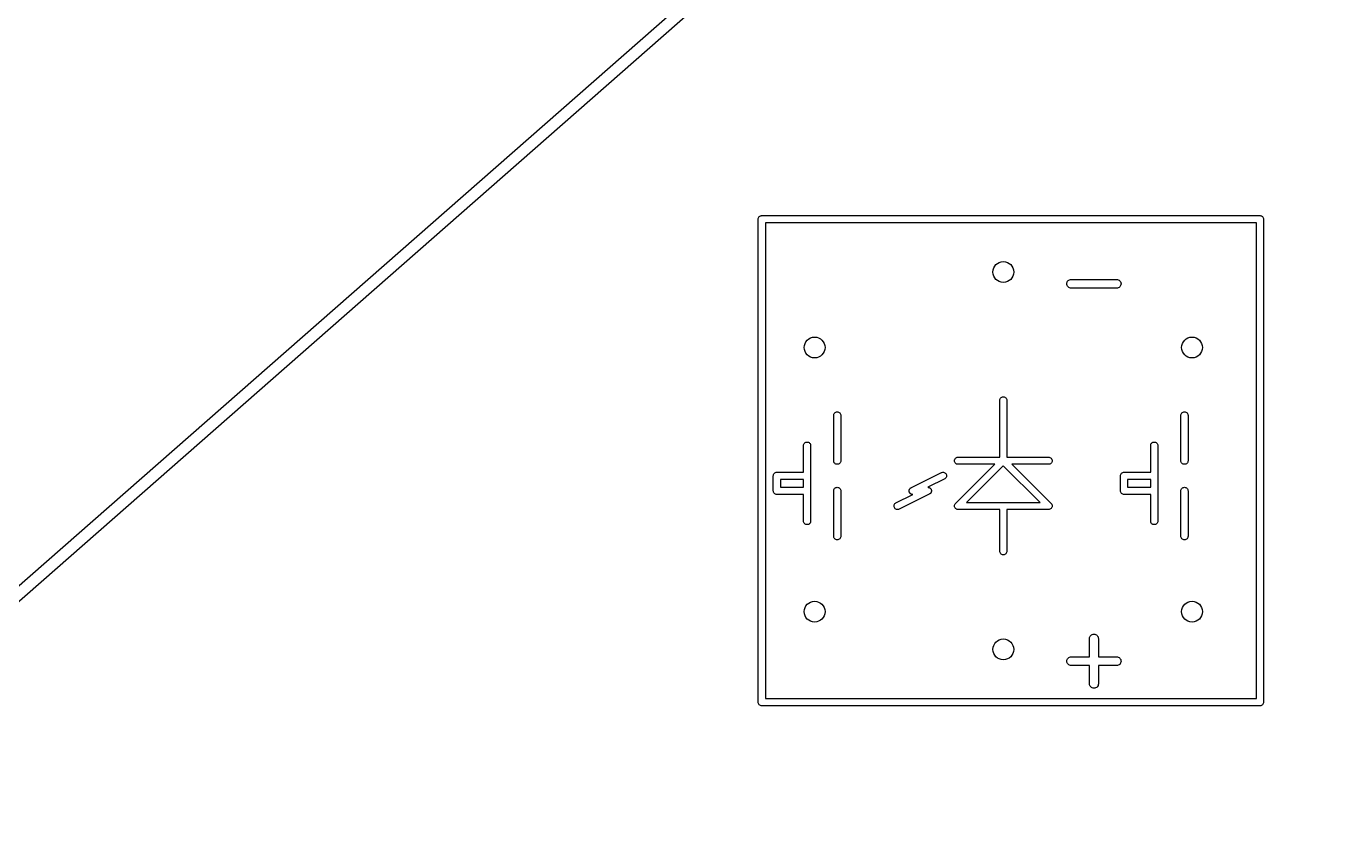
# Model space of a CAD drawing. Extents: x 17 to 176, y -177 to -9.
# Drawn here: x 39.28 to 61.15, y -36.97 to -23.27 of the extents above; entities that cross this region are included whole.
import ezdxf

# ---------------------------------------------------------------- set-up
doc = ezdxf.new("R2010")
doc.units = 0
doc.layers.add('BLACK', color=7, linetype='CONTINUOUS')

msp = doc.modelspace()

# ---------------------------------------------------------------- linework, layer by layer
at = {"layer": 'BLACK', "linetype": 'CONTINUOUS'}
for p, q in [((17.4069, -51.7871), (65.9241, -9.1919)), ((66.0487, -9.3486), (17.5439, -51.933)), ((51.6349, -26.4663), (51.6462, -26.4629)), ((51.6462, -26.4629), (51.6551, -26.462)), ((51.6551, -26.462), (51.658, -26.4617)), ((51.6551, -26.462), (51.6551, -26.462)), ((51.658, -26.4617), (51.6609, -26.462)), ((51.6609, -26.462), (60.0371, -26.462)), ((60.0371, -26.462), (60.04, -26.4617)), ((60.04, -26.4617), (60.0429, -26.462)), ((60.0429, -26.462), (60.0429, -26.462)), ((60.0429, -26.462), (60.0518, -26.4629)), ((60.0518, -26.4629), (60.0631, -26.4663)), ((51.5977, -26.522), (51.5989, -26.5102)), ((51.598, -26.525), (51.5977, -26.522)), ((51.598, -34.6471), (51.598, -26.525)), ((51.5989, -26.5102), (51.6023, -26.4989)), ((51.6023, -26.4989), (51.6079, -26.4885)), ((51.6079, -26.4885), (51.6154, -26.4794)), ((51.6154, -26.4794), (51.6245, -26.4719)), ((51.6245, -26.4719), (51.6349, -26.4663)), ((59.98, -26.582), (51.718, -26.582)), ((51.718, -26.582), (51.718, -34.59)), ((59.98, -34.59), (59.98, -26.582)), ((60.0631, -26.4663), (60.0735, -26.4719)), ((60.0735, -26.4719), (60.0826, -26.4794)), ((60.0826, -26.4794), (60.0901, -26.4885)), ((60.0901, -26.4885), (60.0957, -26.4989)), ((60.0957, -26.4989), (60.0991, -26.5102)), ((60.0991, -26.5102), (60.1003, -26.522)), ((60.1003, -26.522), (60.1, -26.5249)), ((60.1, -26.5249), (60.1, -34.6471)), ((56.8029, -27.5675), (56.8122, -27.5562)), ((56.8122, -27.5562), (56.8235, -27.547)), ((56.8235, -27.547), (56.8365, -27.5401)), ((56.8365, -27.5401), (56.8505, -27.5359)), ((56.8505, -27.5359), (56.865, -27.5344)), ((56.865, -27.5344), (57.627, -27.5344)), ((57.627, -27.5344), (57.628, -27.5344)), ((57.628, -27.5344), (57.6425, -27.5361)), ((57.6425, -27.5361), (57.6565, -27.5405)), ((57.6565, -27.5405), (57.6693, -27.5475)), ((57.6693, -27.5475), (57.6805, -27.557)), ((57.6805, -27.557), (57.6897, -27.5684)), ((56.79, -27.6089), (56.7916, -27.5943)), ((56.7914, -27.6235), (56.79, -27.6089)), ((56.7955, -27.6375), (56.7914, -27.6235)), ((56.7916, -27.5943), (56.7959, -27.5804)), ((56.8023, -27.6505), (56.7955, -27.6375)), ((56.7959, -27.5804), (56.8029, -27.5675)), ((56.8115, -27.6619), (56.8023, -27.6505)), ((56.8227, -27.6713), (56.8115, -27.6619)), ((56.8355, -27.6784), (56.8227, -27.6713)), ((56.8495, -27.6828), (56.8355, -27.6784)), ((56.864, -27.6844), (56.8495, -27.6828)), ((56.865, -27.6844), (56.864, -27.6844)), ((57.627, -27.6844), (56.865, -27.6844)), ((57.6415, -27.683), (57.627, -27.6844)), ((57.6555, -27.6788), (57.6415, -27.683)), ((57.6685, -27.6719), (57.6555, -27.6788)), ((57.6798, -27.6626), (57.6685, -27.6719)), ((57.6891, -27.6514), (57.6798, -27.6626)), ((57.6961, -27.6385), (57.6891, -27.6514)), ((57.6897, -27.5684), (57.6965, -27.5813)), ((57.7004, -27.6245), (57.6961, -27.6385)), ((57.6965, -27.5813), (57.7006, -27.5954)), ((57.7019, -27.61), (57.7004, -27.6245)), ((57.7006, -27.5954), (57.7019, -27.61)), ((55.6794, -29.5274), (55.6885, -29.5199)), ((55.6885, -29.5199), (55.6989, -29.5143)), ((55.6989, -29.5143), (55.7102, -29.5109)), ((55.7102, -29.5109), (55.722, -29.5097)), ((55.722, -29.5097), (55.7338, -29.5109)), ((55.7338, -29.5109), (55.7451, -29.5143)), ((55.7451, -29.5143), (55.7555, -29.5199)), ((55.7555, -29.5199), (55.7646, -29.5274)), ((55.662, -29.5671), (55.6629, -29.5582)), ((55.662, -30.526), (55.662, -29.5671)), ((55.6629, -29.5582), (55.6663, -29.5469)), ((55.6663, -29.5469), (55.6719, -29.5365)), ((55.6719, -29.5365), (55.6794, -29.5274)), ((55.7646, -29.5274), (55.7721, -29.5365)), ((55.7721, -29.5365), (55.7777, -29.5469)), ((55.7777, -29.5469), (55.7811, -29.5582)), ((55.7811, -29.5582), (55.782, -29.5671)), ((55.782, -29.5671), (55.782, -30.526)), ((52.868, -29.8211), (52.8689, -29.8122)), ((52.868, -30.5889), (52.868, -29.8211)), ((52.8689, -29.8122), (52.8723, -29.8009)), ((52.8723, -29.8009), (52.8779, -29.7905)), ((52.8779, -29.7905), (52.8854, -29.7814)), ((52.8854, -29.7814), (52.8945, -29.7739)), ((52.8945, -29.7739), (52.9049, -29.7683)), ((52.9049, -29.7683), (52.9162, -29.7649)), ((52.9162, -29.7649), (52.928, -29.7637)), ((52.928, -29.7637), (52.9398, -29.7649)), ((52.9398, -29.7649), (52.9511, -29.7683)), ((52.9511, -29.7683), (52.9615, -29.7739)), ((52.9615, -29.7739), (52.9706, -29.7814)), ((52.9706, -29.7814), (52.9781, -29.7905)), ((52.9781, -29.7905), (52.9837, -29.8009)), ((52.9837, -29.8009), (52.9871, -29.8122)), ((52.9871, -29.8122), (52.988, -29.8211)), ((52.988, -29.8211), (52.988, -30.5889)), ((58.71, -29.8211), (58.7109, -29.8122)), ((58.71, -30.5889), (58.71, -29.8211)), ((58.7109, -29.8122), (58.7143, -29.8009)), ((58.7143, -29.8009), (58.7199, -29.7905)), ((58.7199, -29.7905), (58.7274, -29.7814)), ((58.7274, -29.7814), (58.7365, -29.7739)), ((58.7365, -29.7739), (58.7469, -29.7683)), ((58.7469, -29.7683), (58.7582, -29.7649)), ((58.7582, -29.7649), (58.77, -29.7637)), ((58.77, -29.7637), (58.7818, -29.7649)), ((58.7818, -29.7649), (58.7931, -29.7683)), ((58.7931, -29.7683), (58.8035, -29.7739)), ((58.8035, -29.7739), (58.8126, -29.7814)), ((58.8126, -29.7814), (58.8201, -29.7905)), ((58.8201, -29.7905), (58.8257, -29.8009)), ((58.8257, -29.8009), (58.8291, -29.8122)), ((58.8291, -29.8122), (58.83, -29.8211)), ((58.83, -29.8211), (58.83, -30.5889)), ((52.36, -30.3291), (52.3609, -30.3202)), ((52.36, -30.78), (52.36, -30.3291)), ((52.3609, -30.3202), (52.3643, -30.3089)), ((52.3643, -30.3089), (52.3699, -30.2985)), ((52.3699, -30.2985), (52.3774, -30.2894)), ((52.3774, -30.2894), (52.3865, -30.2819)), ((52.3865, -30.2819), (52.3969, -30.2763)), ((52.3969, -30.2763), (52.4082, -30.2729)), ((52.4082, -30.2729), (52.42, -30.2717)), ((52.42, -30.2717), (52.4318, -30.2729)), ((52.4318, -30.2729), (52.4431, -30.2763)), ((52.4431, -30.2763), (52.4535, -30.2819)), ((52.4535, -30.2819), (52.4626, -30.2894)), ((52.4626, -30.2894), (52.4701, -30.2985)), ((52.4701, -30.2985), (52.4757, -30.3089)), ((52.4757, -30.3089), (52.4791, -30.3202)), ((52.4791, -30.3202), (52.48, -30.3291)), ((52.48, -30.3291), (52.48, -30.8371)), ((58.202, -30.3291), (58.2029, -30.3202)), ((58.202, -30.78), (58.202, -30.3291)), ((58.2029, -30.3202), (58.2063, -30.3089)), ((58.2063, -30.3089), (58.2119, -30.2985)), ((58.2119, -30.2985), (58.2194, -30.2894)), ((58.2194, -30.2894), (58.2285, -30.2819)), ((58.2285, -30.2819), (58.2389, -30.2763)), ((58.2389, -30.2763), (58.2502, -30.2729)), ((58.2502, -30.2729), (58.262, -30.2717)), ((58.262, -30.2717), (58.2738, -30.2729)), ((58.2738, -30.2729), (58.2851, -30.2763)), ((58.2851, -30.2763), (58.2955, -30.2819)), ((58.2955, -30.2819), (58.3046, -30.2894)), ((58.3046, -30.2894), (58.3121, -30.2985)), ((58.3121, -30.2985), (58.3177, -30.3089)), ((58.3177, -30.3089), (58.3211, -30.3202)), ((58.3211, -30.3202), (58.322, -30.3291)), ((58.322, -30.3291), (58.322, -30.8371)), ((52.8689, -30.5978), (52.868, -30.5889)), ((52.8723, -30.6091), (52.8689, -30.5978)), ((52.8779, -30.6195), (52.8723, -30.6091)), ((52.8854, -30.6286), (52.8779, -30.6195)), ((52.9781, -30.6195), (52.9706, -30.6286)), ((52.9837, -30.6091), (52.9781, -30.6195)), ((52.9871, -30.5978), (52.9837, -30.6091)), ((52.988, -30.5889), (52.9871, -30.5978)), ((54.8997, -30.586), (54.9009, -30.5742)), ((54.9009, -30.5978), (54.8997, -30.586)), ((54.9009, -30.5742), (54.9043, -30.5629)), ((54.9043, -30.6091), (54.9009, -30.5978)), ((54.9043, -30.5629), (54.9099, -30.5525)), ((54.9099, -30.6195), (54.9043, -30.6091)), ((54.9099, -30.5525), (54.9174, -30.5434)), ((54.9174, -30.6286), (54.9099, -30.6195)), ((54.9174, -30.5434), (54.9265, -30.5359)), ((54.9265, -30.5359), (54.9369, -30.5303)), ((54.9369, -30.5303), (54.9482, -30.5269)), ((54.9482, -30.5269), (54.9571, -30.526)), ((54.9571, -30.526), (55.662, -30.526)), ((55.782, -30.526), (56.4869, -30.526)), ((56.4869, -30.526), (56.4958, -30.5269)), ((56.4958, -30.5269), (56.5071, -30.5303)), ((56.5071, -30.5303), (56.5175, -30.5359)), ((56.5175, -30.5359), (56.5266, -30.5434)), ((56.5266, -30.5434), (56.5341, -30.5525)), ((56.5341, -30.6195), (56.5266, -30.6286)), ((56.5341, -30.5525), (56.5397, -30.5629)), ((56.5397, -30.6091), (56.5341, -30.6195)), ((56.5397, -30.5629), (56.5431, -30.5742)), ((56.5431, -30.5978), (56.5397, -30.6091)), ((56.5431, -30.5742), (56.5443, -30.586)), ((56.5443, -30.586), (56.5431, -30.5978)), ((58.7109, -30.5978), (58.71, -30.5889)), ((58.7143, -30.6091), (58.7109, -30.5978)), ((58.7199, -30.6195), (58.7143, -30.6091)), ((58.7274, -30.6286), (58.7199, -30.6195)), ((58.8201, -30.6195), (58.8126, -30.6286)), ((58.8257, -30.6091), (58.8201, -30.6195)), ((58.8291, -30.5978), (58.8257, -30.6091)), ((58.83, -30.5889), (58.8291, -30.5978)), ((51.8517, -30.84), (51.8529, -30.8282)), ((51.8529, -30.8282), (51.8563, -30.8169)), ((51.8563, -30.8169), (51.8619, -30.8065)), ((51.8619, -30.8065), (51.8694, -30.7974)), ((51.8694, -30.7974), (51.8785, -30.7899)), ((51.8785, -30.7899), (51.8889, -30.7843)), ((51.8889, -30.7843), (51.9002, -30.7809)), ((51.9002, -30.7809), (51.9091, -30.78)), ((51.9091, -30.78), (51.912, -30.7797)), ((51.9091, -30.78), (51.9091, -30.78)), ((51.912, -30.7797), (51.9149, -30.78)), ((51.9149, -30.78), (52.36, -30.78)), ((52.48, -30.8371), (52.4803, -30.84)), ((52.8945, -30.6361), (52.8854, -30.6286)), ((52.9049, -30.6417), (52.8945, -30.6361)), ((52.9162, -30.6451), (52.9049, -30.6417)), ((52.928, -30.6463), (52.9162, -30.6451)), ((52.9398, -30.6451), (52.928, -30.6463)), ((52.9511, -30.6417), (52.9398, -30.6451)), ((52.9615, -30.6361), (52.9511, -30.6417)), ((52.9706, -30.6286), (52.9615, -30.6361)), ((54.1757, -31.0381), (54.6818, -30.785)), ((54.6818, -30.785), (54.6901, -30.7819)), ((54.6901, -30.7819), (54.7017, -30.7799)), ((54.7017, -30.7799), (54.7135, -30.7802)), ((54.7135, -30.7802), (54.7251, -30.7828)), ((54.7251, -30.7828), (54.7359, -30.7876)), ((54.7359, -30.7876), (54.7455, -30.7945)), ((54.7455, -30.7945), (54.7536, -30.803)), ((54.7536, -30.803), (54.7599, -30.813)), ((54.7599, -30.813), (54.7641, -30.8241)), ((54.7641, -30.8241), (54.7661, -30.8357)), ((54.7661, -30.8357), (54.7658, -30.8475)), ((54.9265, -30.6361), (54.9174, -30.6286)), ((54.9197, -31.3035), (55.5771, -30.646)), ((54.9369, -30.6417), (54.9265, -30.6361)), ((54.9482, -30.6451), (54.9369, -30.6417)), ((54.9571, -30.646), (54.9482, -30.6451)), ((55.5771, -30.646), (54.9571, -30.646)), ((55.722, -30.6709), (55.1049, -31.288)), ((56.3391, -31.288), (55.722, -30.6709)), ((56.4869, -30.646), (55.8669, -30.646)), ((55.8669, -30.646), (56.5243, -31.3035)), ((56.4958, -30.6451), (56.4869, -30.646)), ((56.5071, -30.6417), (56.4958, -30.6451)), ((56.5175, -30.6361), (56.5071, -30.6417)), ((56.5266, -30.6286), (56.5175, -30.6361)), ((57.6937, -30.84), (57.6949, -30.8282)), ((57.6949, -30.8282), (57.6983, -30.8169)), ((57.6983, -30.8169), (57.7039, -30.8065)), ((57.7039, -30.8065), (57.7114, -30.7974)), ((57.7114, -30.7974), (57.7205, -30.7899)), ((57.7205, -30.7899), (57.7309, -30.7843)), ((57.7309, -30.7843), (57.7422, -30.7809)), ((57.7422, -30.7809), (57.7511, -30.78)), ((57.7511, -30.78), (57.754, -30.7797)), ((57.7511, -30.78), (57.7511, -30.78)), ((57.754, -30.7797), (57.7569, -30.78)), ((57.7569, -30.78), (58.202, -30.78)), ((58.322, -30.8371), (58.3223, -30.84)), ((58.7365, -30.6361), (58.7274, -30.6286)), ((58.7469, -30.6417), (58.7365, -30.6361)), ((58.7582, -30.6451), (58.7469, -30.6417)), ((58.77, -30.6463), (58.7582, -30.6451)), ((58.7818, -30.6451), (58.77, -30.6463)), ((58.7931, -30.6417), (58.7818, -30.6451)), ((58.8035, -30.6361), (58.7931, -30.6417)), ((58.8126, -30.6286), (58.8035, -30.6361)), ((51.852, -30.843), (51.8517, -30.84)), ((51.852, -31.0911), (51.852, -30.843)), ((51.972, -30.9), (51.972, -31.034)), ((52.36, -30.9), (51.972, -30.9)), ((51.972, -31.034), (52.36, -31.034)), ((52.36, -31.034), (52.36, -30.9)), ((52.4803, -30.84), (52.48, -30.8429)), ((52.48, -30.8429), (52.48, -31.0911)), ((52.8779, -31.0605), (52.8854, -31.0514)), ((52.8854, -31.0514), (52.8945, -31.0439)), ((52.8945, -31.0439), (52.9049, -31.0383)), ((52.9049, -31.0383), (52.9162, -31.0349)), ((52.9162, -31.0349), (52.928, -31.0337)), ((52.928, -31.0337), (52.9398, -31.0349)), ((52.9398, -31.0349), (52.9511, -31.0383)), ((52.9511, -31.0383), (52.9615, -31.0439)), ((52.9615, -31.0439), (52.9706, -31.0514)), ((52.9706, -31.0514), (52.9781, -31.0605)), ((54.1479, -31.0605), (54.1503, -31.0576)), ((54.1503, -31.0576), (54.1525, -31.0545)), ((54.1525, -31.0545), (54.154, -31.053)), ((54.154, -31.053), (54.1554, -31.0514)), ((54.1554, -31.0514), (54.1583, -31.049)), ((54.1583, -31.049), (54.161, -31.0464)), ((54.161, -31.0464), (54.1629, -31.0452)), ((54.1629, -31.0452), (54.1645, -31.0439)), ((54.1645, -31.0439), (54.1678, -31.0421)), ((54.1678, -31.0421), (54.1685, -31.0417)), ((54.1685, -31.0417), (54.1704, -31.0407)), ((54.1704, -31.0407), (54.1749, -31.0383)), ((54.1749, -31.0383), (54.1757, -31.0381)), ((54.7355, -30.8923), (54.4522, -31.034)), ((54.4522, -31.034), (54.4528, -31.034)), ((54.4528, -31.034), (54.4549, -31.034)), ((54.4549, -31.034), (54.4558, -31.0341)), ((54.4558, -31.0341), (54.4595, -31.0342)), ((54.4595, -31.0342), (54.4616, -31.0347)), ((54.4616, -31.0347), (54.4638, -31.0349)), ((54.4638, -31.0349), (54.4674, -31.036)), ((54.4674, -31.036), (54.4711, -31.0368)), ((54.4711, -31.0368), (54.473, -31.0377)), ((54.473, -31.0377), (54.4751, -31.0383)), ((54.4751, -31.0383), (54.4784, -31.0401)), ((54.4784, -31.0401), (54.4819, -31.0416)), ((54.4819, -31.0416), (54.4836, -31.0429)), ((54.4836, -31.0429), (54.4855, -31.0439)), ((54.4855, -31.0439), (54.4884, -31.0463)), ((54.4884, -31.0463), (54.4915, -31.0485)), ((54.4915, -31.0485), (54.493, -31.05)), ((54.493, -31.05), (54.4946, -31.0514)), ((54.4946, -31.0514), (54.497, -31.0543)), ((54.497, -31.0543), (54.4996, -31.057)), ((54.4996, -31.057), (54.5008, -31.0588)), ((54.743, -30.8876), (54.7355, -30.8923)), ((54.7515, -30.8795), (54.743, -30.8876)), ((54.7584, -30.8699), (54.7515, -30.8795)), ((54.7632, -30.8591), (54.7584, -30.8699)), ((54.7658, -30.8475), (54.7632, -30.8591)), ((57.694, -30.843), (57.6937, -30.84)), ((57.694, -31.0911), (57.694, -30.843)), ((57.814, -30.9), (57.814, -31.034)), ((58.202, -30.9), (57.814, -30.9)), ((57.814, -31.034), (58.202, -31.034)), ((58.202, -31.034), (58.202, -30.9)), ((58.3223, -30.84), (58.322, -30.8429)), ((58.322, -30.8429), (58.322, -31.0911)), ((58.7199, -31.0605), (58.7274, -31.0514)), ((58.7274, -31.0514), (58.7365, -31.0439)), ((58.7365, -31.0439), (58.7469, -31.0383)), ((58.7469, -31.0383), (58.7582, -31.0349)), ((58.7582, -31.0349), (58.77, -31.0337)), ((58.77, -31.0337), (58.7818, -31.0349)), ((58.7818, -31.0349), (58.7931, -31.0383)), ((58.7931, -31.0383), (58.8035, -31.0439)), ((58.8035, -31.0439), (58.8126, -31.0514)), ((58.8126, -31.0514), (58.8201, -31.0605)), ((51.8517, -31.094), (51.852, -31.0911)), ((51.8529, -31.1058), (51.8517, -31.094)), ((51.8563, -31.1171), (51.8529, -31.1058)), ((51.8619, -31.1275), (51.8563, -31.1171)), ((51.8694, -31.1366), (51.8619, -31.1275)), ((51.8785, -31.1441), (51.8694, -31.1366)), ((51.8889, -31.1497), (51.8785, -31.1441)), ((51.9002, -31.1531), (51.8889, -31.1497)), ((51.9072, -31.1538), (51.9002, -31.1531)), ((51.912, -31.1543), (51.9072, -31.1538)), ((51.9149, -31.154), (51.912, -31.1543)), ((52.36, -31.154), (51.9149, -31.154)), ((52.36, -31.6049), (52.36, -31.154)), ((52.48, -31.0911), (52.4803, -31.094)), ((52.4803, -31.094), (52.48, -31.0969)), ((52.48, -31.0969), (52.48, -31.6049)), ((52.868, -31.0911), (52.8689, -31.0822)), ((52.868, -31.8589), (52.868, -31.0911)), ((52.8689, -31.0822), (52.8723, -31.0709)), ((52.8723, -31.0709), (52.8779, -31.0605)), ((52.9781, -31.0605), (52.9837, -31.0709)), ((52.9837, -31.0709), (52.9871, -31.0822)), ((52.9871, -31.0822), (52.988, -31.0911)), ((52.988, -31.0911), (52.988, -31.8589)), ((53.9145, -31.2957), (54.1978, -31.154)), ((54.4743, -31.1499), (53.9682, -31.403)), ((54.1377, -31.094), (54.1381, -31.0902)), ((54.1379, -31.0961), (54.1377, -31.094)), ((54.1379, -31.0983), (54.1379, -31.0961)), ((54.1385, -31.102), (54.1379, -31.0983)), ((54.1381, -31.0902), (54.1382, -31.0865)), ((54.1382, -31.0865), (54.1387, -31.0844)), ((54.1389, -31.1058), (54.1385, -31.102)), ((54.1387, -31.0844), (54.1389, -31.0822)), ((54.1389, -31.0822), (54.14, -31.0786)), ((54.1395, -31.1078), (54.1389, -31.1058)), ((54.1399, -31.1099), (54.1395, -31.1078)), ((54.1412, -31.1134), (54.1399, -31.1099)), ((54.14, -31.0786), (54.1408, -31.0749)), ((54.1408, -31.0749), (54.1417, -31.073)), ((54.1423, -31.1171), (54.1412, -31.1134)), ((54.1417, -31.073), (54.1423, -31.0709)), ((54.1423, -31.0709), (54.1441, -31.0676)), ((54.1433, -31.119), (54.1423, -31.1171)), ((54.1441, -31.121), (54.1433, -31.119)), ((54.1441, -31.0676), (54.1456, -31.0641)), ((54.1461, -31.1242), (54.1441, -31.121)), ((54.1456, -31.0641), (54.1469, -31.0624)), ((54.1479, -31.1275), (54.1461, -31.1242)), ((54.1469, -31.0624), (54.1479, -31.0605)), ((54.1492, -31.1291), (54.1479, -31.1275)), ((54.1504, -31.131), (54.1492, -31.1291)), ((54.153, -31.1337), (54.1504, -31.131)), ((54.1554, -31.1366), (54.153, -31.1337)), ((54.157, -31.138), (54.1554, -31.1366)), ((54.1585, -31.1395), (54.157, -31.138)), ((54.1616, -31.1417), (54.1585, -31.1395)), ((54.1645, -31.1441), (54.1616, -31.1417)), ((54.1664, -31.1451), (54.1645, -31.1441)), ((54.1681, -31.1464), (54.1664, -31.1451)), ((54.1716, -31.1479), (54.1681, -31.1464)), ((54.1749, -31.1497), (54.1716, -31.1479)), ((54.177, -31.1503), (54.1749, -31.1497)), ((54.1789, -31.1512), (54.177, -31.1503)), ((54.1826, -31.152), (54.1789, -31.1512)), ((54.1862, -31.1531), (54.1826, -31.152)), ((54.1884, -31.1533), (54.1862, -31.1531)), ((54.1905, -31.1538), (54.1884, -31.1533)), ((54.1942, -31.1539), (54.1905, -31.1538)), ((54.1951, -31.154), (54.1942, -31.1539)), ((54.1972, -31.154), (54.1951, -31.154)), ((54.1978, -31.154), (54.1972, -31.154)), ((54.4751, -31.1497), (54.4743, -31.1499)), ((54.4795, -31.1473), (54.4751, -31.1497)), ((54.4815, -31.1463), (54.4795, -31.1473)), ((54.4822, -31.1459), (54.4815, -31.1463)), ((54.4855, -31.1441), (54.4822, -31.1459)), ((54.4871, -31.1428), (54.4855, -31.1441)), ((54.489, -31.1416), (54.4871, -31.1428)), ((54.4917, -31.139), (54.489, -31.1416)), ((54.4946, -31.1366), (54.4917, -31.139)), ((54.496, -31.135), (54.4946, -31.1366)), ((54.4975, -31.1335), (54.496, -31.135)), ((54.4997, -31.1304), (54.4975, -31.1335)), ((54.5021, -31.1275), (54.4997, -31.1304)), ((54.5008, -31.0588), (54.5021, -31.0605)), ((54.5021, -31.0605), (54.5039, -31.0638)), ((54.5031, -31.1256), (54.5021, -31.1275)), ((54.5044, -31.1239), (54.5031, -31.1256)), ((54.5039, -31.0638), (54.5059, -31.067)), ((54.5059, -31.1204), (54.5044, -31.1239)), ((54.5059, -31.067), (54.5067, -31.069)), ((54.5077, -31.1171), (54.5059, -31.1204)), ((54.5067, -31.069), (54.5077, -31.0709)), ((54.5077, -31.0709), (54.5088, -31.0746)), ((54.5083, -31.115), (54.5077, -31.1171)), ((54.5092, -31.1131), (54.5083, -31.115)), ((54.5088, -31.0746), (54.5101, -31.0781)), ((54.51, -31.1094), (54.5092, -31.1131)), ((54.5111, -31.1058), (54.51, -31.1094)), ((54.5101, -31.0781), (54.5105, -31.0802)), ((54.5105, -31.0802), (54.5111, -31.0822)), ((54.5111, -31.0822), (54.5115, -31.086)), ((54.5113, -31.1036), (54.5111, -31.1058)), ((54.5118, -31.1015), (54.5113, -31.1036)), ((54.5115, -31.086), (54.5121, -31.0897)), ((54.5119, -31.0978), (54.5118, -31.1015)), ((54.5123, -31.094), (54.5119, -31.0978)), ((54.5121, -31.0897), (54.5121, -31.0919)), ((54.5121, -31.0919), (54.5123, -31.094)), ((57.6937, -31.094), (57.694, -31.0911)), ((57.6949, -31.1058), (57.6937, -31.094)), ((57.6983, -31.1171), (57.6949, -31.1058)), ((57.7039, -31.1275), (57.6983, -31.1171)), ((57.7114, -31.1366), (57.7039, -31.1275)), ((57.7205, -31.1441), (57.7114, -31.1366)), ((57.7309, -31.1497), (57.7205, -31.1441)), ((57.7422, -31.1531), (57.7309, -31.1497)), ((57.7492, -31.1538), (57.7422, -31.1531)), ((57.754, -31.1543), (57.7492, -31.1538)), ((57.7569, -31.154), (57.754, -31.1543)), ((58.202, -31.154), (57.7569, -31.154)), ((58.202, -31.6049), (58.202, -31.154)), ((58.322, -31.0911), (58.3223, -31.094)), ((58.3223, -31.094), (58.322, -31.0969)), ((58.322, -31.0969), (58.322, -31.6049)), ((58.71, -31.0911), (58.7109, -31.0822)), ((58.71, -31.8589), (58.71, -31.0911)), ((58.7109, -31.0822), (58.7143, -31.0709)), ((58.7143, -31.0709), (58.7199, -31.0605)), ((58.8201, -31.0605), (58.8257, -31.0709)), ((58.8257, -31.0709), (58.8291, -31.0822)), ((58.8291, -31.0822), (58.83, -31.0911)), ((58.83, -31.0911), (58.83, -31.8589)), ((53.8839, -31.3523), (53.8842, -31.3405)), ((53.8859, -31.3639), (53.8839, -31.3523)), ((53.8842, -31.3405), (53.8868, -31.3289)), ((53.8901, -31.375), (53.8859, -31.3639)), ((53.8868, -31.3289), (53.8916, -31.3181)), ((53.8964, -31.385), (53.8901, -31.375)), ((53.8916, -31.3181), (53.8985, -31.3085)), ((53.9045, -31.3935), (53.8964, -31.385)), ((53.8985, -31.3085), (53.907, -31.3004)), ((53.9141, -31.4004), (53.9045, -31.3935)), ((53.907, -31.3004), (53.9145, -31.2957)), ((53.9249, -31.4052), (53.9141, -31.4004)), ((53.9365, -31.4078), (53.9249, -31.4052)), ((53.9483, -31.4081), (53.9365, -31.4078)), ((53.9599, -31.4061), (53.9483, -31.4081)), ((53.9682, -31.403), (53.9599, -31.4061)), ((54.8997, -31.348), (54.9009, -31.3362)), ((54.9009, -31.3598), (54.8997, -31.348)), ((54.9009, -31.3362), (54.9043, -31.3249)), ((54.9043, -31.3711), (54.9009, -31.3598)), ((54.9043, -31.3249), (54.9099, -31.3145)), ((54.9099, -31.3815), (54.9043, -31.3711)), ((54.9099, -31.3145), (54.9174, -31.3054)), ((54.9174, -31.3906), (54.9099, -31.3815)), ((54.9174, -31.3054), (54.9197, -31.3035)), ((54.9265, -31.3981), (54.9174, -31.3906)), ((54.9369, -31.4037), (54.9265, -31.3981)), ((54.9482, -31.4071), (54.9369, -31.4037)), ((54.9571, -31.408), (54.9482, -31.4071)), ((54.96, -31.4083), (54.9571, -31.408)), ((54.9571, -31.408), (54.9571, -31.408)), ((54.9629, -31.408), (54.96, -31.4083)), ((55.662, -31.408), (54.9629, -31.408)), ((55.1049, -31.288), (55.7191, -31.288)), ((55.662, -32.1129), (55.662, -31.408)), ((55.7191, -31.288), (55.722, -31.2877)), ((55.722, -31.2877), (55.7249, -31.288)), ((55.7249, -31.288), (56.3391, -31.288)), ((56.4811, -31.408), (55.782, -31.408)), ((55.782, -31.408), (55.782, -32.1129)), ((56.484, -31.4083), (56.4811, -31.408)), ((56.4869, -31.408), (56.484, -31.4083)), ((56.4958, -31.4071), (56.4869, -31.408)), ((56.4869, -31.408), (56.4869, -31.408)), ((56.5071, -31.4037), (56.4958, -31.4071)), ((56.5175, -31.3981), (56.5071, -31.4037)), ((56.5266, -31.3906), (56.5175, -31.3981)), ((56.5243, -31.3035), (56.5266, -31.3054)), ((56.5266, -31.3054), (56.5285, -31.3076)), ((56.5341, -31.3815), (56.5266, -31.3906)), ((56.5285, -31.3076), (56.5285, -31.3077)), ((56.5285, -31.3077), (56.5341, -31.3145)), ((56.5341, -31.3145), (56.5361, -31.3181)), ((56.5397, -31.3711), (56.5341, -31.3815)), ((56.5361, -31.3181), (56.5397, -31.3249)), ((56.5397, -31.3249), (56.5431, -31.3362)), ((56.5431, -31.3598), (56.5397, -31.3711)), ((56.5431, -31.3362), (56.5443, -31.348)), ((56.5443, -31.348), (56.5431, -31.3598)), ((52.3609, -31.6138), (52.36, -31.6049)), ((52.3643, -31.6251), (52.3609, -31.6138)), ((52.3699, -31.6355), (52.3643, -31.6251)), ((52.3774, -31.6446), (52.3699, -31.6355)), ((52.3865, -31.6521), (52.3774, -31.6446)), ((52.3969, -31.6577), (52.3865, -31.6521)), ((52.4082, -31.6611), (52.3969, -31.6577)), ((52.42, -31.6623), (52.4082, -31.6611)), ((52.4318, -31.6611), (52.42, -31.6623)), ((52.4431, -31.6577), (52.4318, -31.6611)), ((52.4535, -31.6521), (52.4431, -31.6577)), ((52.4626, -31.6446), (52.4535, -31.6521)), ((52.4701, -31.6355), (52.4626, -31.6446)), ((52.4757, -31.6251), (52.4701, -31.6355)), ((52.4791, -31.6138), (52.4757, -31.6251)), ((52.48, -31.6049), (52.4791, -31.6138)), ((58.2029, -31.6138), (58.202, -31.6049)), ((58.2063, -31.6251), (58.2029, -31.6138)), ((58.2119, -31.6355), (58.2063, -31.6251)), ((58.2194, -31.6446), (58.2119, -31.6355)), ((58.2285, -31.6521), (58.2194, -31.6446)), ((58.2389, -31.6577), (58.2285, -31.6521)), ((58.2502, -31.6611), (58.2389, -31.6577)), ((58.262, -31.6623), (58.2502, -31.6611)), ((58.2738, -31.6611), (58.262, -31.6623)), ((58.2851, -31.6577), (58.2738, -31.6611)), ((58.2955, -31.6521), (58.2851, -31.6577)), ((58.3046, -31.6446), (58.2955, -31.6521)), ((58.3121, -31.6355), (58.3046, -31.6446)), ((58.3177, -31.6251), (58.3121, -31.6355)), ((58.3211, -31.6138), (58.3177, -31.6251)), ((58.322, -31.6049), (58.3211, -31.6138)), ((52.8689, -31.8678), (52.868, -31.8589)), ((52.8723, -31.8791), (52.8689, -31.8678)), ((52.8779, -31.8895), (52.8723, -31.8791)), ((52.8854, -31.8986), (52.8779, -31.8895)), ((52.8945, -31.9061), (52.8854, -31.8986)), ((52.9049, -31.9117), (52.8945, -31.9061)), ((52.9162, -31.9151), (52.9049, -31.9117)), ((52.928, -31.9163), (52.9162, -31.9151)), ((52.9398, -31.9151), (52.928, -31.9163)), ((52.9511, -31.9117), (52.9398, -31.9151)), ((52.9615, -31.9061), (52.9511, -31.9117)), ((52.9706, -31.8986), (52.9615, -31.9061)), ((52.9781, -31.8895), (52.9706, -31.8986)), ((52.9837, -31.8791), (52.9781, -31.8895)), ((52.9871, -31.8678), (52.9837, -31.8791)), ((52.988, -31.8589), (52.9871, -31.8678)), ((58.7109, -31.8678), (58.71, -31.8589)), ((58.7143, -31.8791), (58.7109, -31.8678)), ((58.7199, -31.8895), (58.7143, -31.8791)), ((58.7274, -31.8986), (58.7199, -31.8895)), ((58.7365, -31.9061), (58.7274, -31.8986)), ((58.7469, -31.9117), (58.7365, -31.9061)), ((58.7582, -31.9151), (58.7469, -31.9117)), ((58.77, -31.9163), (58.7582, -31.9151)), ((58.7818, -31.9151), (58.77, -31.9163)), ((58.7931, -31.9117), (58.7818, -31.9151)), ((58.8035, -31.9061), (58.7931, -31.9117)), ((58.8126, -31.8986), (58.8035, -31.9061)), ((58.8201, -31.8895), (58.8126, -31.8986)), ((58.8257, -31.8791), (58.8201, -31.8895)), ((58.8291, -31.8678), (58.8257, -31.8791)), ((58.83, -31.8589), (58.8291, -31.8678)), ((55.6629, -32.1218), (55.662, -32.1129)), ((55.6663, -32.1331), (55.6629, -32.1218)), ((55.6719, -32.1435), (55.6663, -32.1331)), ((55.6794, -32.1526), (55.6719, -32.1435)), ((55.7721, -32.1435), (55.7646, -32.1526)), ((55.7777, -32.1331), (55.7721, -32.1435)), ((55.7811, -32.1218), (55.7777, -32.1331)), ((55.782, -32.1129), (55.7811, -32.1218)), ((55.6885, -32.1601), (55.6794, -32.1526)), ((55.6989, -32.1657), (55.6885, -32.1601)), ((55.7102, -32.1691), (55.6989, -32.1657)), ((55.722, -32.1703), (55.7102, -32.1691)), ((55.7338, -32.1691), (55.722, -32.1703)), ((55.7451, -32.1657), (55.7338, -32.1691)), ((55.7555, -32.1601), (55.7451, -32.1657)), ((55.7646, -32.1526), (55.7555, -32.1601)), ((57.171, -33.5774), (57.1726, -33.5629)), ((57.171, -33.5785), (57.171, -33.5774)), ((57.171, -33.8844), (57.171, -33.5785)), ((57.1726, -33.5629), (57.1771, -33.5489)), ((57.1771, -33.5489), (57.1841, -33.5361)), ((57.1841, -33.5361), (57.1935, -33.5249)), ((57.1935, -33.5249), (57.2049, -33.5157)), ((57.2049, -33.5157), (57.2179, -33.5089)), ((57.2179, -33.5089), (57.2319, -33.5048)), ((57.2319, -33.5048), (57.2465, -33.5035)), ((57.2465, -33.5035), (57.2611, -33.505)), ((57.2611, -33.505), (57.2751, -33.5093)), ((57.2751, -33.5093), (57.2879, -33.5163)), ((57.2879, -33.5163), (57.2992, -33.5256)), ((57.2992, -33.5256), (57.3085, -33.537)), ((57.3085, -33.537), (57.3153, -33.5499)), ((57.3153, -33.5499), (57.3196, -33.5639)), ((57.3196, -33.5639), (57.321, -33.5785)), ((57.321, -33.5785), (57.321, -33.8844)), ((56.8122, -33.9062), (56.8235, -33.897)), ((56.8235, -33.897), (56.8365, -33.8901)), ((56.8365, -33.8901), (56.8505, -33.8859)), ((56.8505, -33.8859), (56.865, -33.8844)), ((56.865, -33.8844), (57.171, -33.8844)), ((57.321, -33.8844), (57.627, -33.8844)), ((57.627, -33.8844), (57.628, -33.8844)), ((57.628, -33.8844), (57.6425, -33.8861)), ((57.6425, -33.8861), (57.6565, -33.8905)), ((57.6565, -33.8905), (57.6693, -33.8975)), ((57.6693, -33.8975), (57.6805, -33.907)), ((56.79, -33.9589), (56.7916, -33.9443)), ((56.7914, -33.9735), (56.79, -33.9589)), ((56.7955, -33.9875), (56.7914, -33.9735)), ((56.7916, -33.9443), (56.7959, -33.9304)), ((56.8023, -34.0005), (56.7955, -33.9875)), ((56.7959, -33.9304), (56.8029, -33.9175)), ((56.8115, -34.0119), (56.8023, -34.0005)), ((56.8029, -33.9175), (56.8122, -33.9062)), ((56.8227, -34.0213), (56.8115, -34.0119)), ((56.8355, -34.0284), (56.8227, -34.0213)), ((56.8495, -34.0328), (56.8355, -34.0284)), ((56.864, -34.0344), (56.8495, -34.0328)), ((56.865, -34.0344), (56.864, -34.0344)), ((57.171, -34.0344), (56.865, -34.0344)), ((57.171, -34.3404), (57.171, -34.0344)), ((57.627, -34.0344), (57.321, -34.0344)), ((57.321, -34.0344), (57.321, -34.3404)), ((57.6415, -34.033), (57.627, -34.0344)), ((57.6555, -34.0288), (57.6415, -34.033)), ((57.6685, -34.0219), (57.6555, -34.0288)), ((57.6798, -34.0126), (57.6685, -34.0219)), ((57.6891, -34.0014), (57.6798, -34.0126)), ((57.6805, -33.907), (57.6897, -33.9184)), ((57.6961, -33.9885), (57.6891, -34.0014)), ((57.6897, -33.9184), (57.6965, -33.9313)), ((57.7004, -33.9745), (57.6961, -33.9885)), ((57.6965, -33.9313), (57.7006, -33.9454)), ((57.7019, -33.96), (57.7004, -33.9745)), ((57.7006, -33.9454), (57.7019, -33.96)), ((57.1724, -34.3549), (57.171, -34.3404)), ((57.1767, -34.369), (57.1724, -34.3549)), ((57.1835, -34.3819), (57.1767, -34.369)), ((57.1928, -34.3932), (57.1835, -34.3819)), ((57.2041, -34.4026), (57.1928, -34.3932)), ((57.2169, -34.4095), (57.2041, -34.4026)), ((57.2309, -34.4138), (57.2169, -34.4095)), ((57.2455, -34.4154), (57.2309, -34.4138)), ((57.2601, -34.4141), (57.2455, -34.4154)), ((57.2741, -34.4099), (57.2601, -34.4141)), ((57.2871, -34.4031), (57.2741, -34.4099)), ((57.2985, -34.394), (57.2871, -34.4031)), ((57.3079, -34.3828), (57.2985, -34.394)), ((57.3149, -34.3699), (57.3079, -34.3828)), ((57.3194, -34.356), (57.3149, -34.3699)), ((57.321, -34.3414), (57.3194, -34.356)), ((57.321, -34.3404), (57.321, -34.3414)), ((51.5977, -34.65), (51.598, -34.6471)), ((51.5989, -34.6618), (51.5977, -34.65)), ((51.6023, -34.6731), (51.5989, -34.6618)), ((51.6079, -34.6835), (51.6023, -34.6731)), ((51.6154, -34.6926), (51.6079, -34.6835)), ((51.6245, -34.7001), (51.6154, -34.6926)), ((51.6349, -34.7057), (51.6245, -34.7001)), ((51.6462, -34.7091), (51.6349, -34.7057)), ((51.658, -34.7103), (51.6462, -34.7091)), ((51.6609, -34.71), (51.658, -34.7103)), ((60.0371, -34.71), (51.6609, -34.71)), ((51.718, -34.59), (59.98, -34.59)), ((60.04, -34.7103), (60.0371, -34.71)), ((60.0518, -34.7091), (60.04, -34.7103)), ((60.0631, -34.7057), (60.0518, -34.7091)), ((60.0735, -34.7001), (60.0631, -34.7057)), ((60.0826, -34.6926), (60.0735, -34.7001)), ((60.0901, -34.6835), (60.0826, -34.6926)), ((60.0957, -34.6731), (60.0901, -34.6835)), ((60.0991, -34.6618), (60.0957, -34.6731)), ((60.1, -34.6529), (60.0991, -34.6618)), ((60.1, -34.6471), (60.1003, -34.65)), ((60.1003, -34.65), (60.1, -34.6529)), ((60.1, -34.6529), (60.1, -34.6529))]:
    msp.add_line(p, q, dxfattribs=at)
at = {"layer": 'BLACK'}
for centre in [(55.722, -27.411), (55.722, -27.411), (52.547, -28.681), (52.547, -28.681), (58.897, -28.681), (58.897, -28.681), (52.547, -33.126), (52.547, -33.126), (58.897, -33.126), (58.897, -33.126), (55.722, -33.761), (55.722, -33.761)]:
    msp.add_circle(centre, 0.175, dxfattribs=at)

doc.saveas('drawing.dxf')
